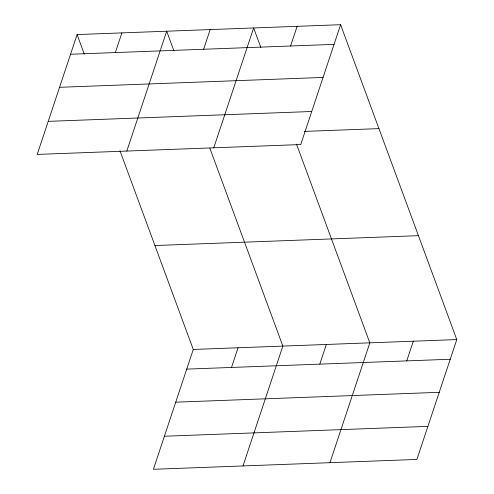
<?xml version="1.0" encoding="UTF-8"?>
<svg xmlns="http://www.w3.org/2000/svg" width="494" height="494" viewBox="0 0 494 494"><rect width="100%" height="100%" fill="white"/><g stroke="black" fill="none" stroke-linecap="round" stroke-linejoin="round"><path stroke-width="0.74" d="M77.089 34.568L37.223 154.418L300.735 144.551L340.601 24.7L77.089 34.568L84.276 54.05M115.343 52.568L121.888 32.894M126.816 151.065L166.682 31.215L173.869 50.697M203.621 49.258L210.166 29.584M213.772 147.811L253.644 27.954L260.832 47.443M290.577 46.004L297.122 26.33M119.968 150.775L193.265 349.449L153.399 469.3L416.911 459.432L456.777 339.582L340.601 24.7M231.519 367.443L238.065 347.77M242.992 465.947L282.858 346.09L209.827 148.144M319.797 364.14L326.343 344.466M329.949 462.687L369.821 342.836L296.517 144.162M406.753 360.886L413.299 341.206M70.543 54.247L334.055 44.374M59.546 87.302L323.064 77.435M48.214 121.363L311.733 111.496M304.187 131.41L378.941 128.613M154.931 245.537L418.443 235.669M193.265 349.449L456.777 339.582M186.72 369.123L450.238 359.255M175.722 402.184L439.24 392.31M164.397 436.239L427.909 426.371"/></g></svg>
